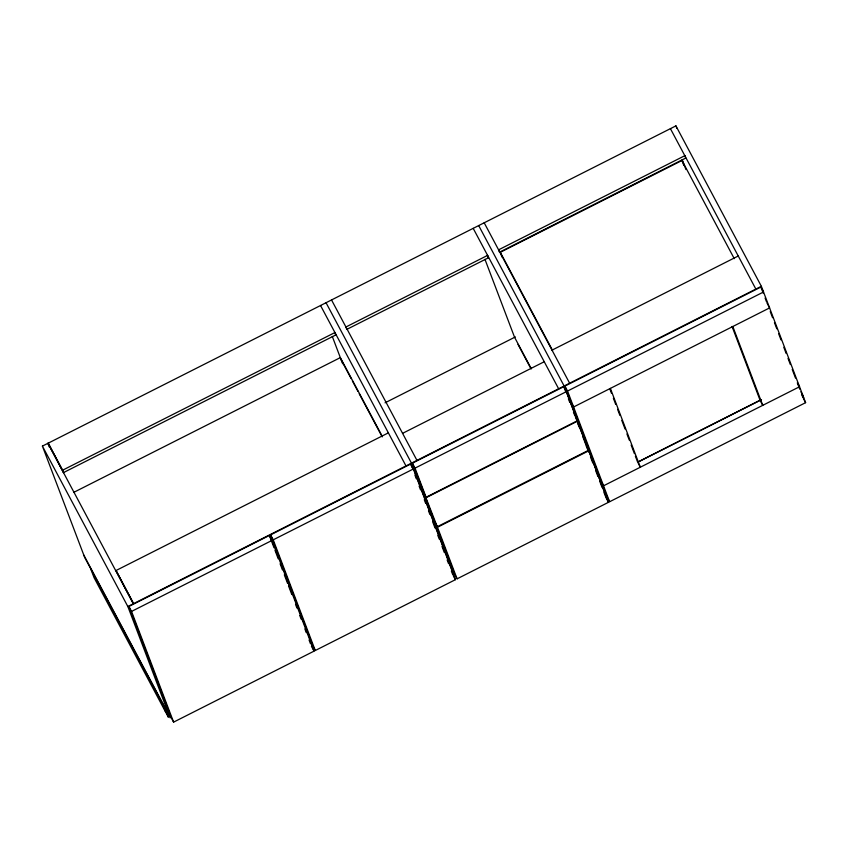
<?xml version="1.0" encoding="UTF-8"?>
<svg xmlns="http://www.w3.org/2000/svg" width="848" height="848" viewBox="0 0 848 848"><rect width="100%" height="100%" fill="white"/><g stroke="black" fill="none" stroke-linecap="round" stroke-linejoin="round"><path stroke-width="1.27" d="M42.4 446.101L47.891 443.324L133.348 603.755L127.847 606.532L170.151 717.885L84.705 557.454L42.4 446.101L127.847 606.532M63.515 472.58L62.614 470.195L334.939 332.543L335.84 334.928L63.515 472.58L48.209 443.165L675.92 125.875L761.366 286.306L805.6 402.673L609.595 501.751L606.945 496.79L564.895 386.084L760.91 287.016L763.55 291.977L567.545 391.045L609.595 501.751M488.501 257.771L346.832 329.374L345.931 326.989L487.589 255.386L488.501 257.771L487.293 255.513M502.175 257.22L500.309 252.301L681.972 160.484L734.262 258.661M73.596 492.444L340.334 357.623L382.437 436.667M385.045 402.811L515.393 336.921M133.348 603.691L116.038 570.513L388.363 432.862M552.016 350.139L738.248 256.001M402.577 433.349L544.236 361.736M761.366 286.306L133.655 603.596L116.038 570.513M128.917 606.458L269.357 535.47L272.007 540.43L314.057 651.137L173.607 722.125L170.967 717.164L128.917 606.458L131.557 611.419L173.607 722.125M270.586 534.855L410.718 464.026L413.358 468.986L455.408 579.682L315.276 650.511L312.636 645.551L270.586 534.855L273.226 539.816L315.276 650.511M412.393 463.178L563.782 386.656L566.422 391.617L577.477 420.714L426.088 497.235L415.032 468.138L412.393 463.178L437.292 526.725L588.682 450.203L575.368 416.739M131.557 611.419L272.007 540.43M273.226 539.816L413.358 468.986M415.032 468.138L566.422 391.617M426.237 497.628L577.626 421.106M588.883 450.733L608.472 502.313L457.083 578.834L437.494 527.255L588.883 450.733L586.244 445.772L588.576 451.91M638.692 461.588L761.366 399.578M638.682 461.757L761.483 399.684M766.963 302.948L769.602 307.909L573.598 406.987L570.948 402.026M670.418 128.652L755.865 289.083M797.427 382.766L799.547 386.741L603.532 485.809L600.893 480.848M800.904 391.797L802.759 395.285M801.816 394.182L803.671 397.67M803.491 398.708L805.6 402.673M638.215 463.252L640.325 467.216L610.38 388.395M500.309 252.301L552.599 350.478M484.187 222.791L569.633 383.222M564.895 386.084L567.545 391.045M478.685 225.568L564.132 385.999L606.437 497.363M473.195 228.345L558.641 388.776M587.092 447.225L588.682 450.203M605.832 497.352L608.472 502.313M531.304 368.721L514.588 337.324L484.95 259.308M517.98 344.362L530.996 368.816M331.526 299.948L416.972 460.379M326.035 302.725L411.481 463.156L453.786 574.52M320.533 305.503L405.991 465.934M334.642 332.67L335.84 334.928M437.292 526.725L434.642 521.764L423.597 492.667M437.494 527.255L434.844 522.294L454.443 573.873L457.083 578.834M341.235 359.997L351.146 378.6M352.386 380.922L357.951 391.384M359.192 393.716L382.098 436.731M453.298 575.718L455.408 579.682M311.417 646.176L314.057 651.137M48.209 443.165L62.614 470.195M83.804 555.08L169.25 715.511M760.91 287.016L763.232 293.143M765.097 298.04L766.497 301.718M770.238 311.566L772.57 317.724M774.447 322.653L776.789 328.812M778.655 333.741L780.997 339.9M783.806 347.288L786.138 353.446M788.015 358.375L790.357 364.534M792.223 369.463L795.498 378.081M797.364 382.999L799.696 389.137M801.561 394.034L802.961 397.712M675.92 125.875L676.852 128.355M682.184 159.615L685.947 169.526M681.972 160.484L683.838 165.402M732.81 326.512L762.755 405.333L760.115 400.373L732.047 326.469M610.083 389.592L611.482 393.281M613.358 398.21L615.69 404.369M617.567 409.298L619.909 415.456M621.775 420.375L625.05 429.003M626.926 433.932L629.258 440.091M631.135 445.009L634.41 453.638M635.343 456.097L637.685 462.255M563.782 386.656L565.627 391.5M568.383 398.772L569.771 402.408M573.449 412.107L574.838 415.753M577.753 423.417L579.131 427.053M582.82 436.752L586.042 445.242M590.441 456.828L592.773 462.966M595.572 470.333L597.904 476.47M599.769 481.388L602.101 487.526M603.967 492.444L605.366 496.122M410.718 464.026L412.117 467.714M414.926 475.092L416.326 478.781M419.124 486.158L420.523 489.847M424.265 499.695L425.664 503.383M428.473 510.761L429.872 514.45M432.681 521.827L435.013 527.986M437.812 535.364L439.222 539.052M442.02 546.43L444.352 552.578M447.161 559.966L448.56 563.655M451.369 571.033L452.768 574.721M332.299 336.465L342.645 363.718M269.357 535.47L274.031 547.766M274.964 550.235L278.239 558.843M280.105 563.761L282.448 569.909M284.313 574.827L287.589 583.445M288.521 585.904L291.786 594.512M295.528 604.348L296.927 608.037M299.736 615.425L301.135 619.114M304.877 628.951L306.276 632.64M309.075 640.017L310.474 643.717M164.862 707.963L168.381 717.228L94.096 577.742L90.577 568.489M162.222 703.003L165.742 712.267M47.891 443.324L49.311 447.034M684.824 155.693L498.582 249.831L499.493 252.206L685.725 158.078L684.824 155.693"/></g></svg>
